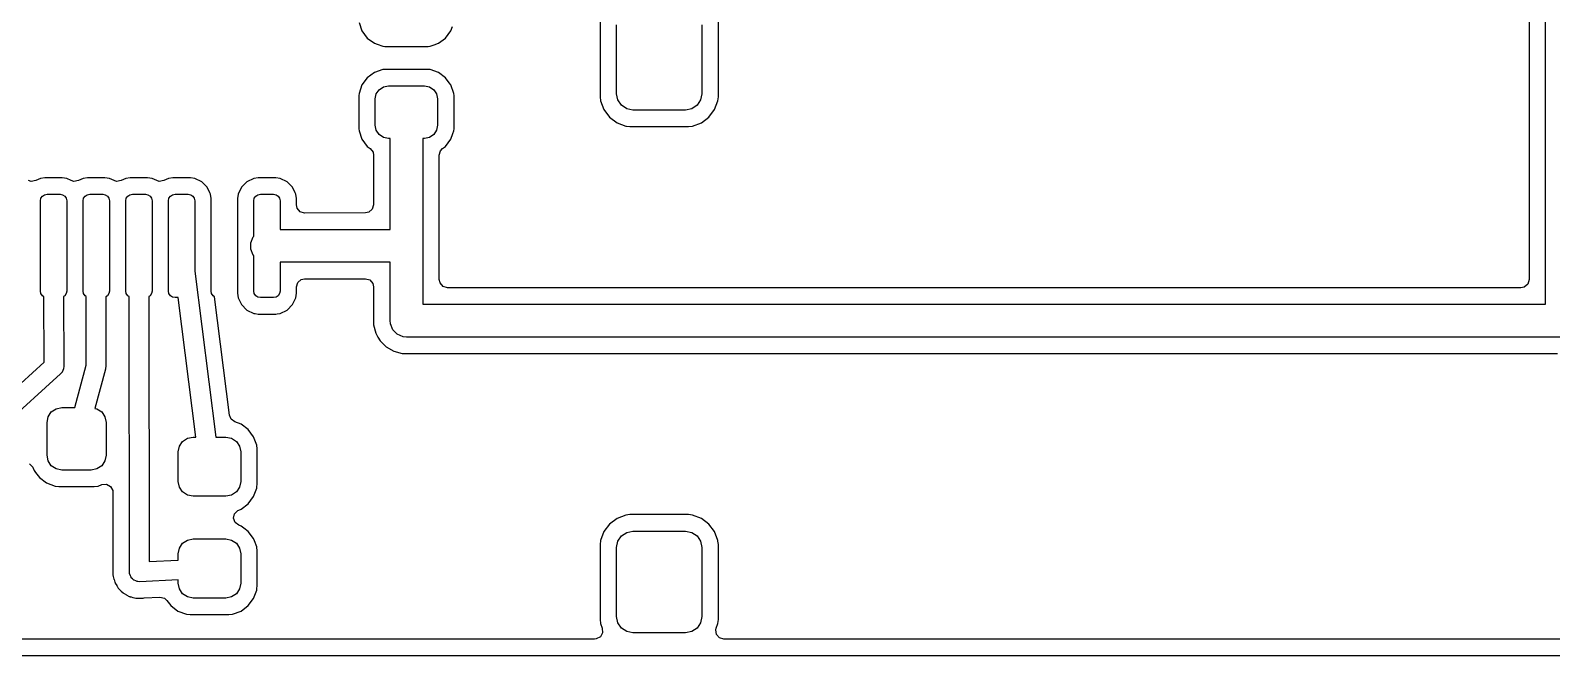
# Model space of a CAD drawing. Header units: millimetres. Extents: x 100.5 to 179.5, y -161.5 to -100.5.
# Drawn here: x 123.67 to 146.84, y -145.1 to -135.58 of the extents above; entities that cross this region are included whole.
import ezdxf

# ---------------------------------------------------------------- set-up
doc = ezdxf.new("R2010")
doc.units = ezdxf.units.MM
doc.layers.add('F.Cu', color=52, linetype='CONTINUOUS', true_color=0xb8bb26)

msp = doc.modelspace()

# ---------------------------------------------------------------- linework, layer by layer
at = {"layer": 'F.Cu', "linetype": 'CONTINUOUS'}
for p, q in [((146.75, -139.75), (146.75, -113.25)), ((146.4995, -113.6245), (146.4995, -139.3755)), ((128.677353, -135.459701), (128.722206, -135.58788)), ((130.077793, -135.587882), (130.100219, -135.52379)), ((132.3495, -135.447135), (132.3495, -136.59287)), ((132.6, -136.545), (132.6, -135.495)), ((133.9, -135.495), (133.9, -136.545)), ((134.1505, -136.592873), (134.150499, -135.447128)), ((128.722206, -135.58788), (128.722207, -135.587882)), ((128.722207, -135.587882), (128.80285, -135.69715)), ((128.80285, -135.69715), (128.912118, -135.777793)), ((129.887882, -135.777793), (129.99715, -135.69715)), ((129.99715, -135.69715), (130.077793, -135.587882)), ((128.912118, -135.777793), (128.954845, -135.792744)), ((128.954845, -135.792744), (129.040299, -135.822646)), ((129.040299, -135.822646), (129.07073, -135.8255)), ((129.07073, -135.8255), (129.070734, -135.8255)), ((129.070734, -135.8255), (129.72927, -135.8255)), ((129.72927, -135.8255), (129.759699, -135.822646)), ((129.759699, -135.822646), (129.759701, -135.822646)), ((129.759701, -135.822646), (129.82379, -135.800219)), ((129.82379, -135.800219), (129.887882, -135.777793)), ((128.912117, -136.222207), (128.80285, -136.30285)), ((128.912119, -136.222206), (128.912117, -136.222207)), ((129.040298, -136.177353), (128.912119, -136.222206)), ((129.0403, -136.177353), (129.040298, -136.177353)), ((129.07073, -136.1745), (129.0403, -136.177353)), ((129.070734, -136.1745), (129.07073, -136.1745)), ((129.729266, -136.1745), (129.070734, -136.1745)), ((129.72927, -136.1745), (129.729266, -136.1745)), ((129.7597, -136.177353), (129.72927, -136.1745)), ((129.88788, -136.222206), (129.7597, -136.177353)), ((129.887882, -136.222207), (129.88788, -136.222206)), ((129.99715, -136.30285), (129.887882, -136.222207)), ((128.722206, -136.412119), (128.677353, -136.540298)), ((128.722207, -136.412117), (128.722206, -136.412119)), ((128.80285, -136.30285), (128.722207, -136.412117)), ((128.983579, -136.483579), (129.048463, -136.440224)), ((129.048463, -136.440224), (129.125, -136.425)), ((129.125, -136.425), (129.675, -136.425)), ((129.675, -136.425), (129.751537, -136.440224)), ((129.751537, -136.440224), (129.816421, -136.483579)), ((130.052426, -136.377747), (129.99715, -136.30285)), ((130.077792, -136.412117), (130.052426, -136.377747)), ((130.077793, -136.412119), (130.077792, -136.412117)), ((130.122646, -136.540298), (130.077793, -136.412119)), ((128.677353, -136.5403), (128.6745, -136.57073)), ((128.6745, -136.57073), (128.6745, -137.079269)), ((128.677353, -136.540298), (128.677353, -136.5403)), ((128.925, -136.625), (128.940224, -136.548463)), ((128.925, -137.025), (128.925, -136.625)), ((128.940224, -136.548463), (128.983579, -136.483579)), ((129.816421, -136.483579), (129.859776, -136.548463)), ((129.859776, -136.548463), (129.875, -136.625)), ((129.875, -136.625), (129.875, -137.025)), ((130.122646, -136.5403), (130.122646, -136.540298)), ((130.1255, -136.57073), (130.122646, -136.5403)), ((130.1255, -137.079269), (130.1255, -136.57073)), ((132.3495, -136.59287), (132.349501, -136.592876)), ((132.349501, -136.592876), (132.355908, -136.652483)), ((132.355908, -136.652483), (132.406202, -136.787328)), ((132.61903, -136.640671), (132.6, -136.545)), ((132.673223, -136.721777), (132.61903, -136.640671)), ((133.88097, -136.640671), (133.826777, -136.721777)), ((133.9, -136.545), (133.88097, -136.640671)), ((134.093796, -136.787331), (134.144091, -136.652483)), ((134.144091, -136.652483), (134.1505, -136.592873)), ((132.406202, -136.787328), (132.406206, -136.787335)), ((132.406206, -136.787335), (132.492452, -136.902544)), ((132.492452, -136.902544), (132.492455, -136.902547)), ((132.492455, -136.902547), (132.607664, -136.988793)), ((132.754329, -136.77597), (132.673223, -136.721777)), ((132.85, -136.795), (132.754329, -136.77597)), ((133.65, -136.795), (132.85, -136.795)), ((133.745671, -136.77597), (133.65, -136.795)), ((133.826777, -136.721777), (133.745671, -136.77597)), ((133.892331, -136.988796), (134.007546, -136.902546)), ((134.007546, -136.902546), (134.093796, -136.787331)), ((128.6745, -137.079269), (128.677353, -137.109699)), ((128.677353, -137.109699), (128.677353, -137.109701)), ((128.677353, -137.109701), (128.721523, -137.235928)), ((128.940224, -137.101537), (128.925, -137.025)), ((128.983579, -137.166421), (128.940224, -137.101537)), ((129.859776, -137.101537), (129.816421, -137.166421)), ((129.875, -137.025), (129.859776, -137.101537)), ((130.077793, -137.237882), (130.108369, -137.1505)), ((130.108369, -137.1505), (130.122646, -137.109701)), ((130.122646, -137.109699), (130.1255, -137.079269)), ((130.122646, -137.109701), (130.122646, -137.109699)), ((132.607664, -136.988793), (132.607671, -136.988797)), ((132.607671, -136.988797), (132.742517, -137.039091)), ((132.742517, -137.039091), (132.742516, -137.039091)), ((132.742516, -137.039091), (132.749444, -137.039835)), ((132.749444, -137.039835), (132.802127, -137.0455)), ((132.802127, -137.0455), (133.697872, -137.045499)), ((133.697872, -137.045499), (133.757483, -137.039091)), ((133.757483, -137.039091), (133.892331, -136.988796)), ((128.721523, -137.235928), (128.722207, -137.237882)), ((128.722207, -137.237882), (128.80285, -137.34715)), ((128.80285, -137.34715), (128.849134, -137.381309)), ((128.849134, -137.381309), (128.891384, -137.436954)), ((129.048463, -137.209776), (128.983579, -137.166421)), ((129.125, -137.225), (129.048463, -137.209776)), ((129.15, -137.225), (129.125, -137.225)), ((129.15, -138.610293), (129.15, -137.225)), ((129.675, -137.225), (129.65, -137.225)), ((129.65, -137.225), (129.65, -139.75)), ((129.751537, -137.209776), (129.675, -137.225)), ((129.816421, -137.166421), (129.751537, -137.209776)), ((129.920185, -137.414039), (129.950864, -137.38131)), ((129.950864, -137.38131), (129.99715, -137.34715)), ((129.99715, -137.34715), (130.077793, -137.237882)), ((128.891384, -137.436954), (128.8995, -137.481078)), ((128.8995, -137.481078), (128.8995, -138.236233)), ((129.9005, -137.481078), (129.920185, -137.414039)), ((129.9005, -138.859836), (129.9005, -137.481078)), ((123.823606, -137.834426), (123.754459, -137.86823)), ((123.823607, -137.834426), (123.823606, -137.834426)), ((123.891739, -137.8245), (123.823607, -137.834426)), ((123.89174, -137.8245), (123.891739, -137.8245)), ((124.15826, -137.8245), (123.89174, -137.8245)), ((124.158261, -137.8245), (124.15826, -137.8245)), ((124.226393, -137.834426), (124.158261, -137.8245)), ((124.295541, -137.86823), (124.226393, -137.834426)), ((124.473606, -137.834426), (124.404459, -137.86823)), ((124.473607, -137.834426), (124.473606, -137.834426)), ((124.541739, -137.8245), (124.473607, -137.834426)), ((124.54174, -137.8245), (124.541739, -137.8245)), ((124.80826, -137.8245), (124.54174, -137.8245)), ((124.808261, -137.8245), (124.80826, -137.8245)), ((124.876393, -137.834426), (124.808261, -137.8245)), ((124.945541, -137.86823), (124.876393, -137.834426)), ((125.123606, -137.834426), (125.054459, -137.86823)), ((125.123607, -137.834426), (125.123606, -137.834426)), ((125.191739, -137.8245), (125.123607, -137.834426)), ((125.19174, -137.8245), (125.191739, -137.8245)), ((125.45826, -137.8245), (125.19174, -137.8245)), ((125.458261, -137.8245), (125.45826, -137.8245)), ((125.526393, -137.834426), (125.458261, -137.8245)), ((125.595541, -137.86823), (125.526393, -137.834426)), ((125.773606, -137.834426), (125.704459, -137.86823)), ((125.773607, -137.834426), (125.773606, -137.834426)), ((125.841739, -137.8245), (125.773607, -137.834426)), ((125.84174, -137.8245), (125.841739, -137.8245)), ((126.10826, -137.8245), (125.84174, -137.8245)), ((126.108261, -137.8245), (126.10826, -137.8245)), ((126.176391, -137.834426), (126.108261, -137.8245)), ((126.281485, -137.885803), (126.176391, -137.834426)), ((127.073608, -137.834426), (126.968514, -137.885803)), ((127.141739, -137.8245), (127.073608, -137.834426)), ((127.14174, -137.8245), (127.141739, -137.8245)), ((127.40826, -137.8245), (127.14174, -137.8245)), ((127.408261, -137.8245), (127.40826, -137.8245)), ((127.476391, -137.834426), (127.408261, -137.8245)), ((127.581485, -137.885803), (127.476391, -137.834426)), ((123.685586, -137.879988), (123.645541, -137.86823)), ((123.754459, -137.86823), (123.685586, -137.879988)), ((123.854289, -138.104289), (123.886732, -138.082612)), ((123.886732, -138.082612), (123.925, -138.075)), ((123.925, -138.075), (124.125, -138.075)), ((124.125, -138.075), (124.163268, -138.082612)), ((124.163268, -138.082612), (124.195711, -138.104289)), ((124.335586, -137.879988), (124.295541, -137.86823)), ((124.404459, -137.86823), (124.335586, -137.879988)), ((124.504289, -138.104289), (124.536732, -138.082612)), ((124.536732, -138.082612), (124.575, -138.075)), ((124.575, -138.075), (124.775, -138.075)), ((124.775, -138.075), (124.813268, -138.082612)), ((124.813268, -138.082612), (124.845711, -138.104289)), ((124.985586, -137.879988), (124.945541, -137.86823)), ((125.054459, -137.86823), (124.985586, -137.879988)), ((125.154289, -138.104289), (125.186732, -138.082612)), ((125.186732, -138.082612), (125.225, -138.075)), ((125.225, -138.075), (125.425, -138.075)), ((125.425, -138.075), (125.463268, -138.082612)), ((125.463268, -138.082612), (125.495711, -138.104289)), ((125.635586, -137.879988), (125.595541, -137.86823)), ((125.704459, -137.86823), (125.635586, -137.879988)), ((125.804289, -138.104289), (125.836732, -138.082612)), ((125.836732, -138.082612), (125.875, -138.075)), ((125.875, -138.075), (126.075, -138.075)), ((126.075, -138.075), (126.113268, -138.082612)), ((126.113268, -138.082612), (126.145711, -138.104289)), ((126.364196, -137.968514), (126.281485, -137.885803)), ((126.364196, -137.968515), (126.364196, -137.968514)), ((126.364198, -137.968517), (126.364196, -137.968515)), ((126.407064, -138.056202), (126.364198, -137.968517)), ((126.415573, -138.073608), (126.407064, -138.056202)), ((126.4255, -138.141739), (126.415573, -138.073608)), ((126.834426, -138.073608), (126.8245, -138.141739)), ((126.885803, -137.968514), (126.834426, -138.073608)), ((126.968514, -137.885803), (126.885803, -137.968514)), ((127.104289, -138.104289), (127.136732, -138.082612)), ((127.136732, -138.082612), (127.175, -138.075)), ((127.175, -138.075), (127.375, -138.075)), ((127.375, -138.075), (127.413268, -138.082612)), ((127.413268, -138.082612), (127.445711, -138.104289)), ((127.664196, -137.968514), (127.581485, -137.885803)), ((127.664196, -137.968515), (127.664196, -137.968514)), ((127.664198, -137.968517), (127.664196, -137.968515)), ((127.707064, -138.056202), (127.664198, -137.968517)), ((127.715573, -138.073608), (127.707064, -138.056202)), ((127.7255, -138.141739), (127.715573, -138.073608)), ((123.825, -138.175), (123.832612, -138.136732)), ((123.825, -139.55), (123.825, -138.175)), ((123.832612, -138.136732), (123.854289, -138.104289)), ((124.195711, -138.104289), (124.217388, -138.136732)), ((124.217388, -138.136732), (124.225, -138.175)), ((124.225, -138.175), (124.225, -139.55)), ((124.475, -138.175), (124.482612, -138.136732)), ((124.475, -139.55), (124.475, -138.175)), ((124.482612, -138.136732), (124.504289, -138.104289)), ((124.845711, -138.104289), (124.867388, -138.136732)), ((124.867388, -138.136732), (124.875, -138.175)), ((124.875, -138.175), (124.875, -139.55)), ((125.125, -138.175), (125.132612, -138.136732)), ((125.125, -139.55), (125.125, -138.175)), ((125.132612, -138.136732), (125.154289, -138.104289)), ((125.495711, -138.104289), (125.517388, -138.136732)), ((125.517388, -138.136732), (125.525, -138.175)), ((125.525, -138.175), (125.525, -139.55)), ((125.775, -138.175), (125.782612, -138.136732)), ((125.775, -139.55), (125.775, -138.175)), ((125.782612, -138.136732), (125.804289, -138.104289)), ((126.145711, -138.104289), (126.167388, -138.136732)), ((126.167388, -138.136732), (126.175, -138.175)), ((126.175, -138.175), (126.175, -139.248646)), ((126.425, -138.175), (126.4255, -138.172486)), ((126.425, -139.55), (126.425, -138.175)), ((126.4255, -138.172486), (126.4255, -138.141739)), ((126.8245, -138.141739), (126.8245, -138.172486)), ((126.8245, -138.172486), (126.825, -138.175)), ((126.825, -138.175), (126.825, -139.55)), ((127.075, -138.175), (127.082612, -138.136732)), ((127.075, -138.715803), (127.075, -138.175)), ((127.082612, -138.136732), (127.104289, -138.104289)), ((127.445711, -138.104289), (127.467388, -138.136732)), ((127.467388, -138.136732), (127.475, -138.175)), ((127.475, -138.175), (127.475, -138.612264)), ((127.7255, -138.237322), (127.7255, -138.141739)), ((127.736766, -138.288966), (127.7255, -138.237322)), ((127.782583, -138.341716), (127.736766, -138.288966)), ((128.879815, -138.303272), (128.827011, -138.349027)), ((128.8995, -138.236233), (128.879815, -138.303272)), ((127.849646, -138.361322), (127.782583, -138.341716)), ((128.775646, -138.360233), (127.849646, -138.361322)), ((128.827011, -138.349027), (128.775646, -138.360233)), ((127.029747, -138.814015), (127.06697, -138.723852)), ((127.06697, -138.723852), (127.075, -138.715803)), ((127.475, -138.612264), (129.15, -138.610293)), ((127.029862, -138.911561), (127.029747, -138.814015)), ((127.067297, -139.001637), (127.029862, -138.911561)), ((127.075, -139.009321), (127.067297, -139.001637)), ((127.075, -139.55), (127.075, -139.009321)), ((129.900577, -138.925303), (129.9005, -138.859836)), ((129.9005, -138.933961), (129.900585, -138.932655)), ((129.9005, -139.3755), (129.9005, -138.933961)), ((129.900576, -138.925305), (129.900577, -138.925303)), ((129.900585, -138.932655), (129.900576, -138.925305)), ((126.175, -139.248646), (126.494316, -141.775)), ((129.15, -139.110294), (127.475, -139.112265)), ((127.475, -139.112265), (127.475, -139.55)), ((129.15, -140), (129.15, -139.110294)), ((127.7255, -139.486324), (127.745185, -139.419285)), ((127.745185, -139.419285), (127.797989, -139.37353)), ((127.797989, -139.37353), (127.849352, -139.362324)), ((127.849352, -139.362324), (128.775354, -139.361235)), ((128.775354, -139.361235), (128.842417, -139.380841)), ((128.842417, -139.380841), (128.888234, -139.433591)), ((128.888234, -139.433591), (128.8995, -139.485235)), ((129.911706, -139.427011), (129.9005, -139.3755)), ((129.957461, -139.479815), (129.911706, -139.427011)), ((130.0245, -139.4995), (129.957461, -139.479815)), ((146.479815, -139.442539), (146.427011, -139.488294)), ((146.4995, -139.3755), (146.479815, -139.442539)), ((123.832612, -139.588268), (123.825, -139.55)), ((123.854289, -139.620711), (123.832612, -139.588268)), ((123.877104, -139.635955), (123.854289, -139.620711)), ((123.87982, -140.633992), (123.877104, -139.635955)), ((124.195711, -139.620711), (124.177097, -139.633147)), ((124.177097, -139.633147), (124.179999, -140.699592)), ((124.217388, -139.588268), (124.195711, -139.620711)), ((124.225, -139.55), (124.217388, -139.588268)), ((124.482612, -139.588268), (124.475, -139.55)), ((124.504289, -139.620711), (124.482612, -139.588268)), ((124.522902, -139.633147), (124.504289, -139.620711)), ((124.520054, -140.680035), (124.522902, -139.633147)), ((124.822895, -139.635955), (124.819999, -140.700408)), ((124.845711, -139.620711), (124.822895, -139.635955)), ((124.867388, -139.588268), (124.845711, -139.620711)), ((124.875, -139.55), (124.867388, -139.588268)), ((125.132612, -139.588268), (125.125, -139.55)), ((125.154289, -139.620711), (125.132612, -139.588268)), ((125.175778, -139.635069), (125.154289, -139.620711)), ((125.18, -143.825152), (125.175778, -139.635069)), ((125.495711, -139.620711), (125.475777, -139.634029)), ((125.475777, -139.634029), (125.479841, -143.667834)), ((125.517388, -139.588268), (125.495711, -139.620711)), ((125.525, -139.55), (125.517388, -139.588268)), ((125.782612, -139.588268), (125.775, -139.55)), ((125.804289, -139.620711), (125.782612, -139.588268)), ((125.836732, -139.642388), (125.804289, -139.620711)), ((125.875, -139.65), (125.836732, -139.642388)), ((125.923342, -139.65), (125.875, -139.65)), ((126.191929, -141.775), (125.923342, -139.65)), ((126.432612, -139.588268), (126.425, -139.55)), ((126.454289, -139.620711), (126.432612, -139.588268)), ((126.476385, -139.635474), (126.454289, -139.620711)), ((126.704718, -141.442001), (126.476385, -139.635474)), ((126.825, -139.55), (126.8245, -139.552513)), ((126.8245, -139.552513), (126.8245, -139.58326)), ((126.8245, -139.58326), (126.834426, -139.651391)), ((126.834426, -139.651391), (126.885803, -139.756485)), ((127.082612, -139.588268), (127.075, -139.55)), ((127.104289, -139.620711), (127.082612, -139.588268)), ((127.136732, -139.642388), (127.104289, -139.620711)), ((127.175, -139.65), (127.136732, -139.642388)), ((127.375, -139.65), (127.175, -139.65)), ((127.413268, -139.642388), (127.375, -139.65)), ((127.445711, -139.620711), (127.413268, -139.642388)), ((127.467388, -139.588268), (127.445711, -139.620711)), ((127.475, -139.55), (127.467388, -139.588268)), ((127.664198, -139.756483), (127.715573, -139.651393)), ((127.715573, -139.651393), (127.7255, -139.58326)), ((127.7255, -139.58326), (127.7255, -139.486324)), ((128.8995, -139.485235), (128.8995, -140.065891)), ((146.3755, -139.4995), (130.0245, -139.4995)), ((146.427011, -139.488294), (146.3755, -139.4995)), ((126.885803, -139.756485), (126.968514, -139.839196)), ((126.968514, -139.839196), (126.968515, -139.839196)), ((126.968515, -139.839196), (126.968517, -139.839198)), ((126.968517, -139.839198), (127.073607, -139.890573)), ((127.073607, -139.890573), (127.095728, -139.893796)), ((127.095728, -139.893796), (127.141739, -139.9005)), ((127.141739, -139.9005), (127.14174, -139.9005)), ((127.14174, -139.9005), (127.408261, -139.9005)), ((127.408261, -139.9005), (127.430971, -139.897191)), ((127.430971, -139.897191), (127.476393, -139.890573)), ((127.476393, -139.890573), (127.581483, -139.839198)), ((127.581483, -139.839198), (127.664198, -139.756483)), ((129.65, -139.75), (146.75, -139.75)), ((128.8995, -140.065891), (128.933608, -140.193187)), ((129.154804, -140.048773), (129.15, -140)), ((129.192133, -140.138893), (129.154804, -140.048773)), ((129.261107, -140.207867), (129.192133, -140.138893)), ((128.933608, -140.193187), (128.966554, -140.25025)), ((128.966554, -140.25025), (128.9995, -140.307314)), ((128.9995, -140.307314), (129.092686, -140.4005)), ((129.092686, -140.4005), (129.206814, -140.466392)), ((129.351227, -140.245196), (129.261107, -140.207867)), ((129.4, -140.25), (129.351227, -140.245196)), ((147, -140.25), (129.4, -140.25)), ((123.109818, -141.336898), (123.87982, -140.633992)), ((129.206814, -140.466392), (129.334108, -140.5005)), ((129.334108, -140.5005), (146.934108, -140.5005)), ((124.131129, -140.810783), (123.275, -141.592312)), ((124.150799, -140.788925), (124.131129, -140.810783)), ((124.152357, -140.785599), (124.150799, -140.788925)), ((124.154946, -140.782997), (124.152357, -140.785599)), ((124.164721, -140.759215), (124.154946, -140.782997)), ((124.175634, -140.735928), (124.164721, -140.759215)), ((124.175801, -140.73226), (124.175634, -140.735928)), ((124.177197, -140.728864), (124.175801, -140.73226)), ((124.179999, -140.699592), (124.177197, -140.728864)), ((124.347086, -141.325), (124.520054, -140.680035)), ((124.81488, -140.738854), (124.654764, -141.335893)), ((124.81598, -140.732196), (124.81488, -140.738854)), ((124.817038, -140.729664), (124.81598, -140.732196)), ((124.818045, -140.71971), (124.817038, -140.729664)), ((124.819677, -140.709843), (124.818045, -140.71971)), ((124.819999, -140.700408), (124.819319, -140.707122)), ((124.819319, -140.707122), (124.819677, -140.709843)), ((124.063896, -141.342127), (124.15, -141.325)), ((124.15, -141.325), (124.347086, -141.325)), ((123.925, -141.55), (123.942127, -141.463896)), ((123.925, -142.05), (123.925, -141.55)), ((123.942127, -141.463896), (123.990901, -141.390901)), ((123.990901, -141.390901), (124.063896, -141.342127)), ((124.654764, -141.335893), (124.686104, -141.342127)), ((124.686104, -141.342127), (124.759099, -141.390901)), ((124.759099, -141.390901), (124.807873, -141.463896)), ((124.807873, -141.463896), (124.825, -141.55)), ((124.825, -141.55), (124.825, -142.05)), ((126.728471, -141.500759), (126.704718, -141.442001)), ((126.784404, -141.542631), (126.728471, -141.500759)), ((126.880226, -141.578372), (126.784404, -141.542631)), ((125.990901, -141.840901), (126.063896, -141.792127)), ((126.063896, -141.792127), (126.15, -141.775)), ((126.15, -141.775), (126.191929, -141.775)), ((126.494316, -141.775), (126.65, -141.775)), ((126.65, -141.775), (126.736104, -141.792127)), ((126.736104, -141.792127), (126.809099, -141.840901)), ((126.989687, -141.660313), (126.880226, -141.578372)), ((127.071628, -141.769774), (126.989687, -141.660313)), ((127.119412, -141.897886), (127.071628, -141.769774)), ((125.925, -142), (125.942127, -141.913896)), ((125.925, -142.45), (125.925, -142)), ((125.942127, -141.913896), (125.990901, -141.840901)), ((126.809099, -141.840901), (126.857873, -141.913896)), ((126.857873, -141.913896), (126.875, -142)), ((126.875, -142), (126.875, -142.45)), ((127.125499, -141.954516), (127.119412, -141.897886)), ((127.1255, -142.495485), (127.125499, -141.954516)), ((123.659424, -142.182042), (123.70883, -142.231446)), ((123.70883, -142.231446), (123.71618, -142.247539)), ((123.71618, -142.247539), (123.728372, -142.280227)), ((123.942127, -142.136104), (123.925, -142.05)), ((123.990901, -142.209099), (123.942127, -142.136104)), ((124.063896, -142.257873), (123.990901, -142.209099)), ((124.15, -142.275), (124.063896, -142.257873)), ((124.686104, -142.257873), (124.6, -142.275)), ((124.759099, -142.209099), (124.686104, -142.257873)), ((124.807873, -142.136104), (124.759099, -142.209099)), ((124.825, -142.05), (124.807873, -142.136104)), ((123.728372, -142.280227), (123.751748, -142.311453)), ((123.751748, -142.311453), (123.810313, -142.389687)), ((123.810313, -142.389687), (123.919774, -142.471628)), ((123.919774, -142.471628), (124.047886, -142.519412)), ((124.6, -142.275), (124.15, -142.275)), ((124.760945, -142.497468), (124.830634, -142.492483)), ((124.830634, -142.492483), (124.891958, -142.525967)), ((125.942127, -142.536104), (125.925, -142.45)), ((126.875, -142.45), (126.857873, -142.536104)), ((124.047886, -142.519412), (124.104515, -142.5255)), ((124.104515, -142.5255), (124.645484, -142.525499)), ((124.645484, -142.525499), (124.702114, -142.519412)), ((124.702114, -142.519412), (124.760945, -142.497468)), ((124.891958, -142.525967), (124.925444, -142.58729)), ((124.925444, -142.58729), (124.928278, -142.613525)), ((124.928278, -142.613525), (124.929442, -143.768508)), ((125.990901, -142.609099), (125.942127, -142.536104)), ((126.063896, -142.657873), (125.990901, -142.609099)), ((126.15, -142.675), (126.063896, -142.657873)), ((126.65, -142.675), (126.15, -142.675)), ((126.736104, -142.657873), (126.65, -142.675)), ((126.809099, -142.609099), (126.736104, -142.657873)), ((126.857873, -142.536104), (126.809099, -142.609099)), ((126.989687, -142.789687), (127.071628, -142.680226)), ((127.071628, -142.680226), (127.119412, -142.552114)), ((127.119412, -142.552114), (127.122273, -142.525499)), ((127.122273, -142.525499), (127.125499, -142.495501)), ((127.125499, -142.495494), (127.1255, -142.495485)), ((127.125499, -142.495501), (127.125499, -142.495494)), ((126.767191, -143.008846), (126.782043, -142.940573)), ((126.782043, -142.940573), (126.831448, -142.891168)), ((126.831448, -142.891168), (126.847528, -142.883823)), ((126.847528, -142.883823), (126.880226, -142.871628)), ((126.880226, -142.871628), (126.989687, -142.789687)), ((132.802123, -142.954501), (132.742516, -142.960908)), ((132.802129, -142.9545), (132.802123, -142.954501)), ((133.697864, -142.9545), (132.802129, -142.9545)), ((133.697873, -142.9545), (133.697864, -142.9545)), ((133.697881, -142.9545), (133.697873, -142.9545)), ((133.697883, -142.954501), (133.697881, -142.9545)), ((133.757483, -142.960908), (133.697883, -142.954501)), ((126.791608, -143.07431), (126.767191, -143.008846)), ((126.847538, -143.116179), (126.791608, -143.07431)), ((126.880226, -143.128372), (126.847538, -143.116179)), ((126.880228, -143.128373), (126.880226, -143.128372)), ((126.923911, -143.161074), (126.880228, -143.128373)), ((126.989687, -143.210313), (126.923911, -143.161074)), ((132.492452, -143.097455), (132.406206, -143.212664)), ((132.492455, -143.097452), (132.492452, -143.097455)), ((132.607664, -143.011206), (132.492455, -143.097452)), ((132.607671, -143.011202), (132.607664, -143.011206)), ((132.742516, -142.960908), (132.607671, -143.011202)), ((133.892328, -143.011202), (133.757482, -142.960908)), ((133.757482, -142.960908), (133.757483, -142.960908)), ((133.892335, -143.011206), (133.892328, -143.011202)), ((134.007544, -143.097452), (133.892335, -143.011206)), ((134.007547, -143.097455), (134.007544, -143.097452)), ((134.093793, -143.212664), (134.007547, -143.097455)), ((125.942127, -143.463896), (125.990901, -143.390901)), ((125.990901, -143.390901), (126.063896, -143.342127)), ((126.063896, -143.342127), (126.15, -143.325)), ((126.15, -143.325), (126.65, -143.325)), ((126.65, -143.325), (126.736104, -143.342127)), ((126.736104, -143.342127), (126.809099, -143.390901)), ((126.809099, -143.390901), (126.857873, -143.463896)), ((127.071628, -143.319774), (126.989687, -143.210313)), ((127.08369, -143.352114), (127.071628, -143.319774)), ((127.118802, -143.446251), (127.08369, -143.352114)), ((132.349501, -143.407123), (132.3495, -143.407135)), ((132.3495, -143.407135), (132.3495, -144.55287)), ((132.355908, -143.347517), (132.349501, -143.407116)), ((132.349501, -143.407116), (132.349501, -143.407123)), ((132.406202, -143.212671), (132.355908, -143.347517)), ((132.406206, -143.212664), (132.406202, -143.212671)), ((132.6, -143.455), (132.61903, -143.359329)), ((132.61903, -143.359329), (132.673223, -143.278223)), ((132.673223, -143.278223), (132.754329, -143.22403)), ((132.754329, -143.22403), (132.85, -143.205)), ((132.85, -143.205), (133.65, -143.205)), ((133.65, -143.205), (133.745671, -143.22403)), ((133.745671, -143.22403), (133.826777, -143.278223)), ((133.826777, -143.278223), (133.88097, -143.359329)), ((133.88097, -143.359329), (133.9, -143.455)), ((134.093797, -143.212671), (134.093793, -143.212664)), ((134.144091, -143.347516), (134.093797, -143.212671)), ((134.145299, -143.358757), (134.144091, -143.347516)), ((134.150499, -143.407128), (134.145299, -143.358757)), ((134.1505, -144.552873), (134.150499, -143.407128)), ((125.479841, -143.667834), (125.925, -143.647032)), ((125.925, -143.55), (125.942127, -143.463896)), ((125.925, -143.647032), (125.925, -143.55)), ((126.857873, -143.463896), (126.875, -143.55)), ((126.875, -143.55), (126.875, -144)), ((127.119412, -143.447886), (127.118802, -143.446251)), ((127.125499, -143.504516), (127.119412, -143.447886)), ((127.1255, -144.045485), (127.125499, -143.504516)), ((132.6, -144.505), (132.6, -143.455)), ((133.9, -143.455), (133.9, -144.505)), ((124.928159, -143.782929), (124.927475, -143.791029)), ((124.927475, -143.791029), (124.929376, -143.831723)), ((124.929442, -143.768508), (124.927896, -143.782906)), ((124.927896, -143.782906), (124.928159, -143.782929)), ((124.929376, -143.831723), (124.929511, -143.837382)), ((124.929511, -143.837382), (124.929552, -143.87813)), ((124.929552, -143.87813), (124.930621, -143.886184)), ((125.182912, -143.854413), (125.18, -143.825152)), ((125.184245, -143.857623), (125.182912, -143.854413)), ((125.184408, -143.861099), (125.184245, -143.857623)), ((125.195428, -143.884543), (125.184408, -143.861099)), ((124.930621, -143.886184), (124.930362, -143.886218)), ((124.930362, -143.886218), (124.930705, -143.888417)), ((124.930705, -143.888417), (124.930963, -143.888371)), ((124.930963, -143.888371), (124.932398, -143.896366)), ((124.932398, -143.896366), (124.944767, -143.935181)), ((124.944767, -143.935181), (124.946363, -143.940615)), ((124.946363, -143.940615), (124.956948, -143.979962)), ((124.956948, -143.979962), (124.960066, -143.987467)), ((124.960066, -143.987467), (124.959824, -143.987567)), ((124.959824, -143.987567), (124.960722, -143.989596)), ((124.960722, -143.989596), (124.96096, -143.989485)), ((124.96096, -143.989485), (124.964417, -143.996841)), ((124.964417, -143.996841), (124.986405, -144.031123)), ((124.986405, -144.031123), (124.989352, -144.035958)), ((124.989352, -144.035958), (124.994866, -144.045485)), ((124.994866, -144.045485), (125.009768, -144.071236)), ((125.009768, -144.071236), (125.009772, -144.07124)), ((125.009772, -144.07124), (125.014725, -144.077682)), ((125.014725, -144.077682), (125.014514, -144.077844)), ((125.014514, -144.077844), (125.0159, -144.079563)), ((125.0159, -144.079563), (125.016103, -144.079392)), ((125.016103, -144.079392), (125.021348, -144.085604)), ((125.021348, -144.085604), (125.051464, -144.113031)), ((125.051464, -144.113031), (125.055544, -144.11692)), ((125.205364, -143.908462), (125.195428, -143.884543)), ((125.207826, -143.910919), (125.205364, -143.908462)), ((125.209306, -143.914067), (125.207826, -143.910919)), ((125.228453, -143.931504), (125.209306, -143.914067)), ((125.24679, -143.949804), (125.228453, -143.931504)), ((125.250005, -143.951132), (125.24679, -143.949804)), ((125.252577, -143.953474), (125.250005, -143.951132)), ((125.276937, -143.962256), (125.252577, -143.953474)), ((125.300884, -143.972148), (125.276937, -143.962256)), ((125.304363, -143.972144), (125.300884, -143.972148)), ((125.307635, -143.973324), (125.304363, -143.972144)), ((125.337002, -143.974836), (125.307635, -143.973324)), ((125.925, -143.947359), (125.337002, -143.974836)), ((125.925, -144), (125.925, -143.947359)), ((125.942127, -144.086104), (125.925, -144)), ((125.990901, -144.159099), (125.942127, -144.086104)), ((126.857873, -144.086104), (126.809099, -144.159099)), ((126.875, -144), (126.857873, -144.086104)), ((127.071628, -144.230226), (127.119412, -144.102114)), ((127.119412, -144.102114), (127.122732, -144.071232)), ((127.122732, -144.071232), (127.125499, -144.045501)), ((127.125499, -144.045494), (127.1255, -144.045485)), ((127.125499, -144.045501), (127.125499, -144.045494)), ((125.055544, -144.11692), (125.08441, -144.145728)), ((125.08441, -144.145728), (125.090863, -144.150669)), ((125.090863, -144.150669), (125.090702, -144.150879)), ((125.090702, -144.150879), (125.092491, -144.152185)), ((125.092491, -144.152185), (125.092643, -144.151968)), ((125.092643, -144.151968), (125.099307, -144.156603)), ((125.099307, -144.156603), (125.099314, -144.156609)), ((125.099314, -144.156609), (125.135532, -144.175322)), ((125.135532, -144.175322), (125.140455, -144.17801)), ((125.140455, -144.17801), (125.175789, -144.198363)), ((125.175789, -144.198363), (125.175797, -144.198365)), ((125.175797, -144.198365), (125.183301, -144.201465)), ((125.183301, -144.201465), (125.183199, -144.20171)), ((125.183199, -144.20171), (125.185264, -144.202509)), ((125.185264, -144.202509), (125.185355, -144.202259)), ((125.185355, -144.202259), (125.192999, -144.205014)), ((125.192999, -144.205014), (125.193002, -144.205016)), ((125.193002, -144.205016), (125.205351, -144.207714)), ((125.205351, -144.207714), (125.232817, -144.213715)), ((125.232817, -144.213715), (125.238287, -144.215041)), ((125.238287, -144.215041), (125.277677, -144.225553)), ((125.277677, -144.225553), (125.277679, -144.225552)), ((125.277679, -144.225552), (125.277683, -144.225554)), ((125.277683, -144.225554), (125.285743, -144.226607)), ((125.285743, -144.226607), (125.285708, -144.226871)), ((125.285708, -144.226871), (125.287894, -144.227106)), ((125.287894, -144.227106), (125.287917, -144.226841)), ((125.287917, -144.226841), (125.29602, -144.227524)), ((125.29602, -144.227524), (125.296025, -144.227525)), ((125.296025, -144.227525), (125.336736, -144.225621)), ((125.336736, -144.225621), (125.342386, -144.225487)), ((125.342386, -144.225487), (125.38313, -144.225447)), ((125.38313, -144.225447), (125.383141, -144.225443)), ((125.383141, -144.225443), (125.391186, -144.224377)), ((125.391186, -144.224377), (125.391221, -144.22464)), ((125.391221, -144.22464), (125.405522, -144.222407)), ((125.405522, -144.222407), (125.646146, -144.211163)), ((125.646146, -144.211163), (125.714028, -144.227697)), ((125.714028, -144.227697), (125.751198, -144.260718)), ((125.751198, -144.260718), (125.810311, -144.339685)), ((125.810311, -144.339685), (125.810312, -144.339685)), ((125.810312, -144.339685), (125.810313, -144.339687)), ((125.810313, -144.339687), (125.919774, -144.421628)), ((126.063896, -144.207873), (125.990901, -144.159099)), ((126.15, -144.225), (126.063896, -144.207873)), ((126.65, -144.225), (126.15, -144.225)), ((126.736104, -144.207873), (126.65, -144.225)), ((126.809099, -144.159099), (126.736104, -144.207873)), ((126.880226, -144.421628), (126.989687, -144.339687)), ((126.989687, -144.339687), (127.071628, -144.230226)), ((125.919774, -144.421628), (126.047886, -144.469412)), ((126.047886, -144.469412), (126.104515, -144.4755)), ((126.104515, -144.4755), (126.695484, -144.475499)), ((126.695484, -144.475499), (126.752114, -144.469412)), ((126.752114, -144.469412), (126.880226, -144.421628)), ((132.3495, -144.55287), (132.349501, -144.552876)), ((132.349501, -144.552876), (132.355908, -144.612483)), ((132.61903, -144.600671), (132.6, -144.505)), ((133.9, -144.505), (133.88097, -144.600671)), ((134.144091, -144.612482), (134.1505, -144.552873)), ((132.386883, -144.751859), (132.353398, -144.813182)), ((132.355908, -144.612483), (132.381899, -144.682167)), ((132.381899, -144.682167), (132.386883, -144.751859)), ((132.673223, -144.681777), (132.61903, -144.600671)), ((132.754329, -144.73597), (132.673223, -144.681777)), ((132.85, -144.755), (132.754329, -144.73597)), ((133.65, -144.755), (132.85, -144.755)), ((133.745671, -144.73597), (133.65, -144.755)), ((133.826777, -144.681777), (133.745671, -144.73597)), ((133.88097, -144.600671), (133.826777, -144.681777)), ((134.111545, -144.707853), (134.118101, -144.682167)), ((134.121489, -144.777011), (134.111545, -144.707853)), ((134.118101, -144.682167), (134.144091, -144.612482)), ((134.167244, -144.829815), (134.121489, -144.777011)), ((132.265717, -144.8495), (122.152953, -144.8495)), ((132.292074, -144.846666), (132.265717, -144.8495)), ((132.353398, -144.813182), (132.292074, -144.846666)), ((134.234283, -144.8495), (134.167244, -144.829815)), ((150.7255, -144.8495), (134.234283, -144.8495)), ((121.779201, -145.1), (130.3, -145.1)), ((130.3, -145.1), (151.1, -145.1))]:
    msp.add_line(p, q, dxfattribs=at)

doc.saveas('drawing.dxf')
